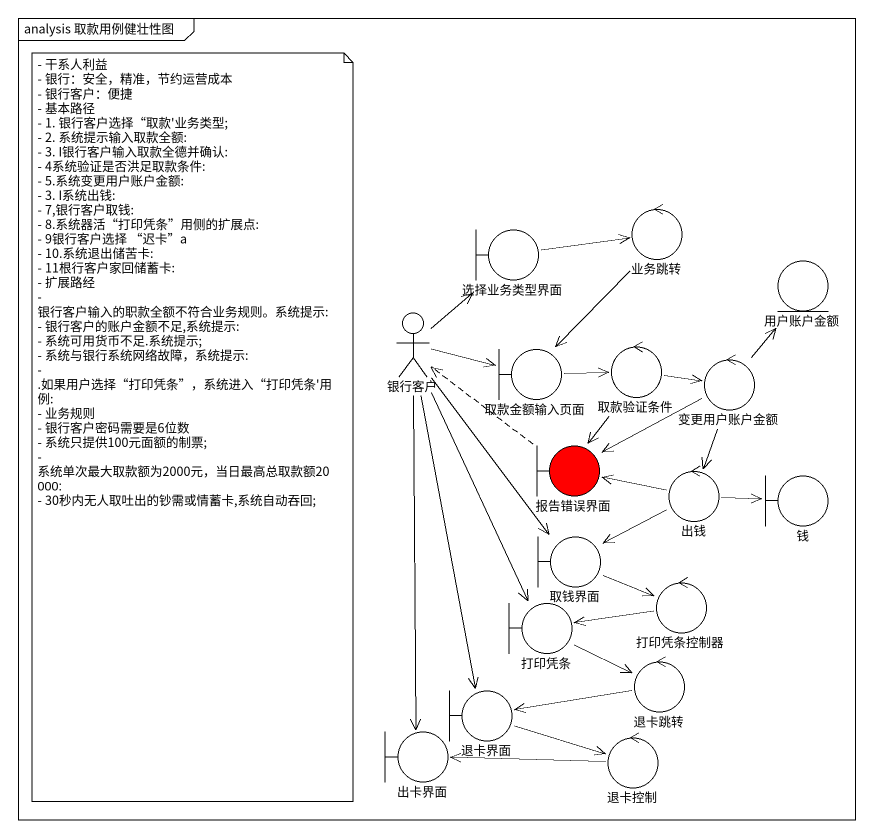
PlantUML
@startuml
mainframe analysis 取款用例健壮性图
control 业务跳转
boundary 选择业务类型界面
entity 用户账户金额
actor 银行客户
boundary 取款金额输入页面
control 取款验证条件
control 变更用户账户金额
boundary 报告错误界面 #FF0000
control 出钱
boundary 钱
boundary 取钱界面
control 打印凭条控制器
boundary 打印凭条
boundary 退卡界面
control 退卡跳转
boundary 出卡界面
control 退卡控制
业务跳转 --> 取款金额输入页面
选择业务类型界面 -right-> 业务跳转
银行客户 -up-> 选择业务类型界面
银行客户 -right-> 取款金额输入页面
银行客户 --> 取钱界面
银行客户 --> 打印凭条
银行客户 --> 退卡界面
银行客户 --> 出卡界面
取款金额输入页面 -right-> 取款验证条件
取款验证条件 -right-> 变更用户账户金额
取款验证条件 --> 报告错误界面
变更用户账户金额 -up-> 用户账户金额
变更用户账户金额 -left-> 报告错误界面
变更用户账户金额 --> 出钱
报告错误界面 .up.> 银行客户
出钱 -left-> 报告错误界面
出钱 -right-> 钱
出钱 -left-> 取钱界面
取钱界面 -right-> 打印凭条控制器
打印凭条控制器 -left-> 打印凭条
打印凭条 -right-> 退卡跳转
退卡界面 -right-> 退卡控制
退卡跳转 -left-> 退卡界面
退卡控制 -left-> 出卡界面
note as N1
  - 干系人利益
  - 银行：安全，精准，节约运营成本
  - 银行客户：便捷
  - 基本路径
  - 1. 银行客户选择“取款'业务类型;
  - 2. 系统提示输入取款全额:
  - 3. I银行客户输入取款全德并确认:
  - 4系统验证是否洪足取款条件:
  - 5.系统变更用户账户金额:
  - 3. I系统出钱:
  - 7,银行客户取钱:
  - 8.系统器活“打印凭条”用侧的扩展点:
  - 9银行客户选择 “迟卡”a
  - 10.系统退出储苦卡:
  - 11根行客户家回储蓄卡:
  - 扩展路经
  - 银行客户输入的职款全额不符合业务规则。系统提示:
  - 银行客户的账户金额不足,系统提示:
  - 系统可用货币不足.系统提示;
  - 系统与银行系统网络故障，系统提示:
  - .如果用户选择“打印凭条”，系统进入“打印凭条'用例:
  - 业务规则
  - 银行客户密码需要是6位数
  - 系统只提供100元面额的制票;
  - 系统单次最大取款额为2000元，当日最高总取款额20000:
  - 30秒内无人取吐出的钞需或情蓄卡,系统自动吞回;
end note
@enduml
